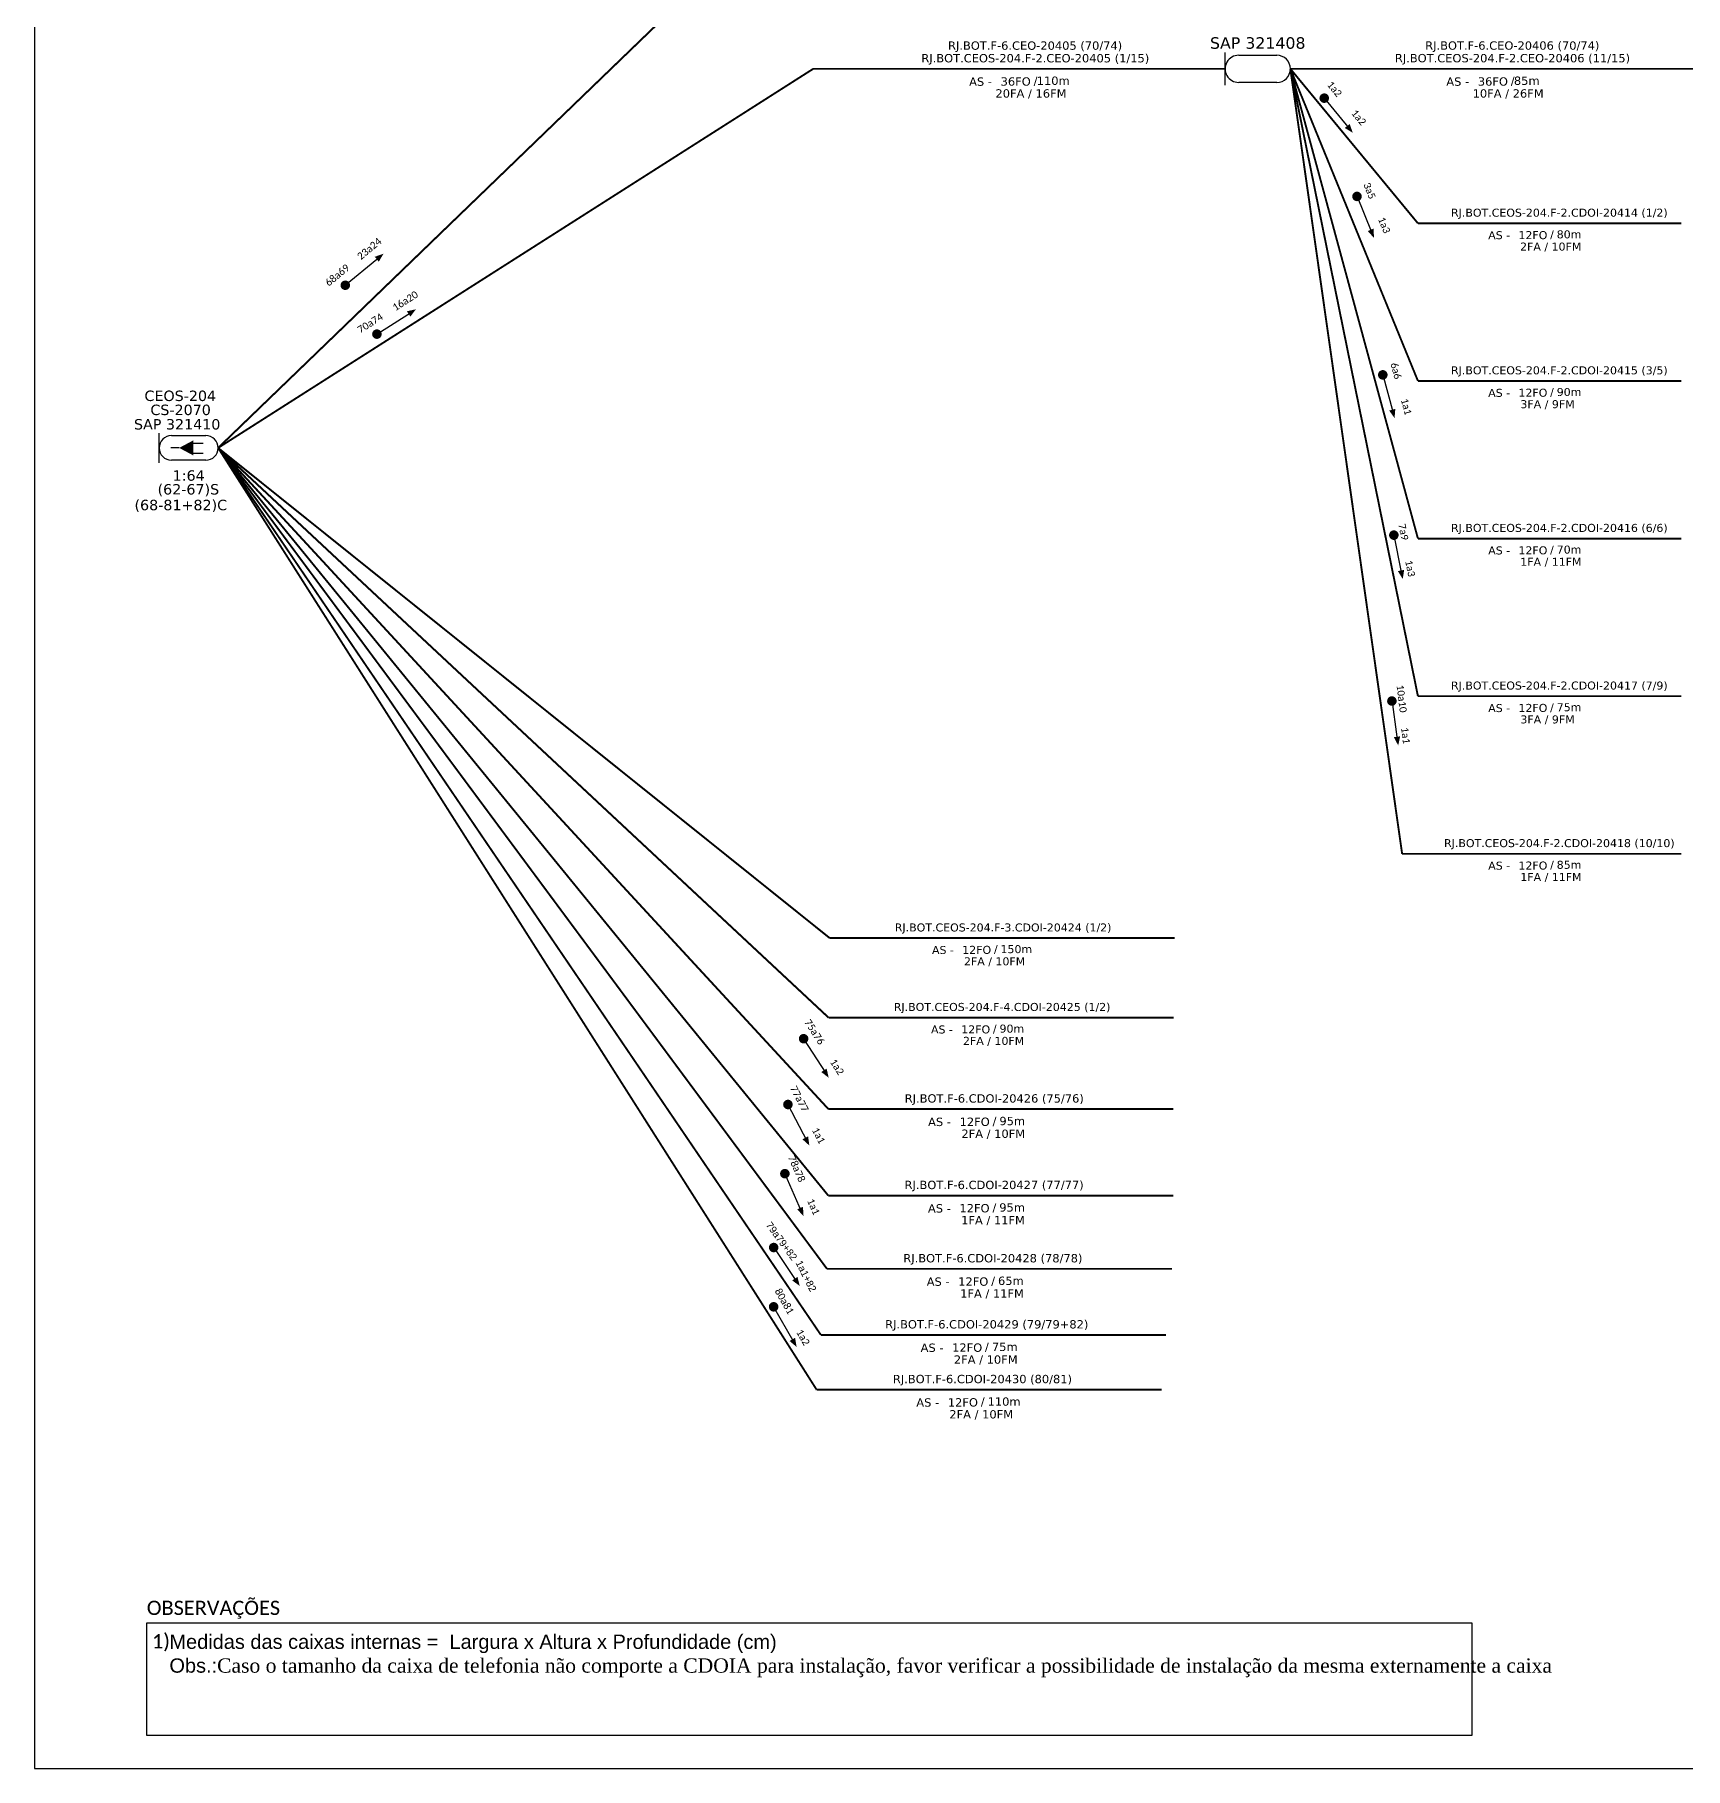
# Model space of a CAD drawing. Header units: metres. Extents: x -1286 to 457, y -500 to 94.
# Drawn here: x -1286.1 to -939.4, y -499.8 to -135.8 of the extents above; entities that cross this region are included whole.
import ezdxf
from ezdxf.enums import TextEntityAlignment as Align

# ---------------------------------------------------------------- set-up
doc = ezdxf.new("R2010")
doc.units = ezdxf.units.M
for name, color, linetype in [('20.4-CEOS', 1, 'Continuous'), ('CABO OPTICO EXISTENTE', 5, 'Continuous'), ('CAP a instalar', 1, 'Continuous'), ('SETA', 7, 'Continuous')]:
    doc.layers.add(name, color=color, linetype=linetype)
doc.layers.add('40.1-ETIQUETAS', color=1, linetype='Continuous', lineweight=20)
doc.styles.add('ARIAL', font='arial.ttf')
doc.styles.add('siredit', font='verdana.ttf')
doc.styles.add('WMF-Calibri0', font='calibri.ttf')
doc.linetypes.add('FENCELINE1', pattern='A,0.25,-0.1,[133,ltypeshp.shx,S=0.1,R=0,X=-0.1,Y=0],-0.1,1', length=1.45)

# ---------------------------------------------------------------- blocks, each defined once
blk = doc.blocks.new('ETIQUETA_RS5F')
at = {"layer": '40.1-ETIQUETAS', "color": 0, "style": 'siredit'}
blk.add_text('/', height=1.5, dxfattribs=at).set_placement((1.58, -1.95), align=Align.MIDDLE_RIGHT)
for tag, p in [('ETIQUETA_R_PRIMARIA', (1.21, 4.1)), ('ETIQUETA_R_SECUNDARIA', (1.21, 2.1)), ('F_ATIVAS/F_MORTAS', (1.14, -4.24))]:
    blk.add_attdef(tag, text='', height=1.5, dxfattribs=at).set_placement(p, align=Align.MIDDLE_CENTER)
for tag, p in [('TIPO_CABO', (-6.58, -2.12)), ('CAP_CABO', (0.4, -2.09))]:
    blk.add_attdef(tag, text='', height=1.5, dxfattribs=at).set_placement(p, align=Align.MIDDLE_RIGHT)
blk.add_attdef('METROS', text='', height=1.5, dxfattribs=at).set_placement((2.14, -1.95), align=Align.MIDDLE_LEFT)
for tag, p in [('FUSÃO_1', (0.85, -8.39)), ('FUSÃO_2', (0.85, -10.6)), ('FUSÃO_3', (0.85, -12.93)), ('FUSÃO_4', (0.85, -15.14)), ('FUSÃO_5', (0.85, -17.16))]:
    blk.add_attdef(tag, text='', height=1.5, dxfattribs=at).set_placement(p, align=Align.CENTER)

msp = doc.modelspace()

# ---------------------------------------------------------------- linework, layer by layer
at = {"color": 0}
for p, q in [((-1262.5, -469.23), (-984.25, -469.23)), ((-1262.5, -492.93), (-1262.5, -469.23)), ((-984.25, -469.23), (-984.25, -492.93)), ((-984.25, -492.93), (-1262.5, -492.93))]:
    msp.add_line(p, q, dxfattribs=at)
msp.add_lwpolyline([(-1286.07, -499.81), (-445.07, -499.81), (-445.07, 94.19), (-1286.07, 94.19)], close=True)
at = {"color": 7}
for points, const_width in [([(-1015.58, -148.71, 1), (-1014.95, -149.49, 1)], 1), ([(-1008.57, -169.27, 1), (-1008.2, -170.2, 1)], 1), ([(-1003.1, -206.72, 1), (-1002.84, -207.69, 1)], 1), ([(-1000.75, -240.37, 1), (-1000.55, -241.35, 1)], 1), ([(-1001.12, -275.2, 1), (-1001, -276.19, 1)], 1), ([(-1124.86, -346.18, 1), (-1124.32, -347.02, 1)], 0.999), ([(-1128.12, -359.97, 1), (-1127.66, -360.86, 1)], 0.999), ([(-1128.73, -374.48, 1), (-1128.32, -375.4, 1)], 0.999), ([(-1131.16, -390.04, 1), (-1130.6, -390.86, 1)], 0.999), ([(-1131.14, -402.46, 1), (-1130.64, -403.33, 1)], 0.999)]:
    msp.add_lwpolyline(points, format="xyb", close=True, dxfattribs=dict(at, const_width=const_width))
at = {"const_width": 0.999}
for points in [[(-1221.23, -188.7, 1), (-1220.46, -188.07, 1)], [(-1214.62, -198.92, 1), (-1213.78, -198.38, 1)]]:
    msp.add_lwpolyline(points, format="xyb", close=True, dxfattribs=at)
at = {"layer": '20.4-CEOS', "color": 7}
for p, q in [((-1257.34, -219.96), (-1250.12, -219.96)), ((-1250.12, -225.12), (-1257.34, -225.12))]:
    msp.add_line(p, q, dxfattribs=at)
for points in [[(-1259.92, -225.65), (-1259.92, -219.43)], [(-1252.87, -221.52), (-1250.68, -221.52)], [(-1255.72, -222.54), (-1257.46, -222.54)], [(-1252.87, -223.66), (-1250.68, -223.66)]]:
    msp.add_lwpolyline(points, dxfattribs=at)
msp.add_lwpolyline([(-1255.72, -222.54, 0, 3.18, 0), (-1252.74, -222.54, 3.18, 3.18, 0)], format="xyseb", dxfattribs=at)
for centre, start, end in [((-1257.34, -222.54), 90, 270), ((-1250.12, -222.54), 270, 90)]:
    msp.add_arc(centre, 2.58, start, end, dxfattribs=at)
at = {"layer": 'CAP a instalar', "color": 7, "linetype": 'Continuous'}
for p, q in [((-1036.07, -146.38), (-1036.07, -139.51)), ((-1033.22, -140.1), (-1025.23, -140.1)), ((-1025.23, -145.79), (-1033.22, -145.8))]:
    msp.add_line(p, q, dxfattribs=at)
at = {"layer": 'CAP a instalar', "color": 7, "linetype": 'FENCELINE1', "ltscale": 12, "const_width": 0.4}
for points in [[(-1122.98, -102.36), (-1247.54, -222.54)], [(-1122.59, -142.95), (-1247.54, -222.54)], [(-1122.59, -142.95), (-1036.07, -142.95)], [(-1022.38, -142.94), (-995.59, -175.39)], [(-1022.38, -142.94), (-995.59, -208.48)], [(-1022.38, -142.94), (-995.59, -241.58)], [(-1022.38, -142.94), (-995.59, -274.67)], [(-1022.38, -142.94), (-998.91, -307.77)], [(-1022.38, -142.94), (-935.87, -142.94)], [(-995.59, -175.39), (-940.25, -175.39)], [(-995.59, -208.48), (-940.25, -208.48)], [(-1119.36, -342.17), (-1247.54, -222.54)], [(-1121.86, -420.3), (-1247.54, -222.54)], [(-1120.96, -408.81), (-1247.54, -222.54)], [(-1119.68, -394.93), (-1247.54, -222.54)], [(-1119.41, -379.54), (-1247.54, -222.54)], [(-1119.38, -361.38), (-1247.54, -222.54)], [(-1247.54, -222.54), (-1119.11, -325.47)], [(-995.59, -241.58), (-940.25, -241.58)], [(-995.59, -274.67), (-940.25, -274.67)], [(-998.91, -307.77), (-940.25, -307.77)], [(-1119.11, -325.47), (-1046.71, -325.47)], [(-1119.36, -342.17), (-1046.92, -342.17)], [(-1119.38, -361.38), (-1046.94, -361.38)], [(-1119.41, -379.54), (-1046.97, -379.54)], [(-1119.68, -394.93), (-1047.24, -394.93)], [(-1120.96, -408.81), (-1048.52, -408.81)], [(-1121.86, -420.3), (-1049.42, -420.3)]]:
    msp.add_lwpolyline(points, dxfattribs=at)
at = {"layer": 'CAP a instalar', "color": 7, "linetype": 'Continuous'}
for centre, start_param, end_param in [((-1033.22, -142.95), 6.283185, 9.424778), ((-1025.23, -142.95), 3.141593, 6.283185)]:
    msp.add_ellipse(centre, major_axis=(0, 2.85), ratio=1, start_param=start_param, end_param=end_param, dxfattribs=at)
at = {"layer": 'SETA', "color": 7}
for points in [[(-1015.47, -148.85), (-1010.01, -155.49)], [(-1008.51, -169.43), (-1005.27, -177.4)], [(-1003.06, -206.89), (-1000.81, -215.19)], [(-1000.72, -240.54), (-999.01, -248.96)], [(-1001.1, -275.37), (-999.99, -283.2)], [(-1124.59, -346.6), (-1119.96, -353.83)], [(-1127.89, -360.41), (-1123.93, -368.03)], [(-1128.52, -374.94), (-1125.08, -382.8)], [(-1130.88, -390.45), (-1126.07, -397.56)], [(-1130.89, -402.89), (-1126.64, -410.35)]]:
    msp.add_lwpolyline(points, dxfattribs=at)
at = {"layer": 'SETA'}
for points in [[(-1220.84, -188.39), (-1214.22, -182.92)], [(-1214.2, -198.65), (-1206.95, -194.05)]]:
    msp.add_lwpolyline(points, dxfattribs=at)
at = {"layer": 'SETA', "color": 7}
for points in [[(-1009.92, -154.53), (-1009.28, -156.36), (-1010.95, -155.37)], [(-1004.9, -176.5), (-1004.82, -178.45), (-1006.13, -177)], [(-1000.34, -214.35), (-1000.5, -216.29), (-1001.62, -214.7)], [(-998.48, -248.15), (-998.78, -250.08), (-999.79, -248.42)], [(-999.33, -283.11), (-999.73, -285.02), (-1000.65, -283.3)], [(-1119.76, -352.88), (-1119.33, -354.78), (-1120.88, -353.6)], [(-1123.65, -367.1), (-1123.39, -369.03), (-1124.83, -367.72)], [(-1124.73, -381.9), (-1124.61, -383.84), (-1125.95, -382.43)], [(-1125.89, -396.61), (-1125.42, -398.5), (-1126.99, -397.36)], [(-1126.39, -409.41), (-1126.06, -411.33), (-1127.54, -410.07)]]:
    msp.add_solid(points, dxfattribs=at)
at = {"layer": 'SETA'}
for points in [[(-1214.65, -182.41), (-1212.81, -181.76), (-1213.8, -183.44)], [(-1207.9, -193.85), (-1206, -193.43), (-1207.18, -194.97)]]:
    msp.add_solid(points, dxfattribs=at)

# ---------------------------------------------------------------- block references
at = {"layer": 'CAP a instalar', "color": 7, "linetype": 'FENCELINE1', "ltscale": 7}
ref = msp.add_blockref('ETIQUETA_RS5F', (-1077.32, -143.16), dxfattribs=dict(at, xscale=1.166399984999771, yscale=1.166399984999771, zscale=1.166399984999771))
ref.add_attrib('ETIQUETA_R_PRIMARIA', 'RJ.BOT.F-6.CEO-20405 (70/74)', dxfattribs={"layer": '40.1-ETIQUETAS', "color": 0, "height": 1.7496, "style": 'siredit'}).set_placement((-1075.98, -138.06), align=Align.MIDDLE_CENTER)
ref.add_attrib('ETIQUETA_R_SECUNDARIA', 'RJ.BOT.CEOS-204.F-2.CEO-20405 (1/15)', dxfattribs={"layer": '40.1-ETIQUETAS', "color": 0, "height": 1.7496, "style": 'siredit'}).set_placement((-1075.94, -140.71), align=Align.MIDDLE_CENTER)
ref.add_attrib('TIPO_CABO', 'AS -', dxfattribs={"layer": '40.1-ETIQUETAS', "color": 0, "height": 1.75, "style": 'siredit'}).set_placement((-1085.04, -145.63), align=Align.MIDDLE_RIGHT)
ref.add_attrib('CAP_CABO', '36FO', dxfattribs={"layer": '40.1-ETIQUETAS', "color": 0, "height": 1.75, "style": 'siredit'}).set_placement((-1076.9, -145.6), align=Align.MIDDLE_RIGHT)
ref.add_attrib('METROS', '110m', dxfattribs={"layer": '40.1-ETIQUETAS', "color": 0, "height": 1.75, "style": 'siredit'}).set_placement((-1075.65, -145.44), align=Align.MIDDLE_LEFT)
ref.add_attrib('F_ATIVAS/F_MORTAS', '20FA / 16FM', dxfattribs={"layer": '40.1-ETIQUETAS', "color": 0, "height": 1.7496, "style": 'siredit'}).set_placement((-1076.85, -148.11), align=Align.MIDDLE_CENTER)
ref = msp.add_blockref('ETIQUETA_RS5F', (-977.12, -143.16), dxfattribs=dict(at, xscale=1.166399984999771, yscale=1.166399984999771, zscale=1.166399984999771))
ref.add_attrib('ETIQUETA_R_PRIMARIA', 'RJ.BOT.F-6.CEO-20406 (70/74)', dxfattribs={"layer": '40.1-ETIQUETAS', "color": 0, "height": 1.7496, "style": 'siredit'}).set_placement((-975.78, -138.05), align=Align.MIDDLE_CENTER)
ref.add_attrib('ETIQUETA_R_SECUNDARIA', 'RJ.BOT.CEOS-204.F-2.CEO-20406 (11/15)', dxfattribs={"layer": '40.1-ETIQUETAS', "color": 0, "height": 1.7496, "style": 'siredit'}).set_placement((-975.74, -140.7), align=Align.MIDDLE_CENTER)
ref.add_attrib('TIPO_CABO', 'AS -', dxfattribs={"layer": '40.1-ETIQUETAS', "color": 0, "height": 1.75, "style": 'siredit'}).set_placement((-984.84, -145.62), align=Align.MIDDLE_RIGHT)
ref.add_attrib('CAP_CABO', '36FO', dxfattribs={"layer": '40.1-ETIQUETAS', "color": 0, "height": 1.75, "style": 'siredit'}).set_placement((-976.69, -145.6), align=Align.MIDDLE_RIGHT)
ref.add_attrib('METROS', '85m', dxfattribs={"layer": '40.1-ETIQUETAS', "color": 0, "height": 1.75, "style": 'siredit'}).set_placement((-975.44, -145.44), align=Align.MIDDLE_LEFT)
ref.add_attrib('F_ATIVAS/F_MORTAS', '10FA / 26FM', dxfattribs={"layer": '40.1-ETIQUETAS', "color": 0, "height": 1.7496, "style": 'siredit'}).set_placement((-976.65, -148.11), align=Align.MIDDLE_CENTER)
ref = msp.add_blockref('ETIQUETA_RS5F', (-968.82, -175.51), dxfattribs=dict(at, xscale=1.120210545592906, yscale=1.120210545592906, zscale=1.120210545592906))
ref.add_attrib('ETIQUETA_R_SECUNDARIA', 'RJ.BOT.CEOS-204.F-2.CDOI-20414 (1/2)', dxfattribs={"layer": 'CABO OPTICO EXISTENTE', "color": 0, "height": 1.6803, "style": 'siredit'}).set_placement((-965.9, -173.15), align=Align.MIDDLE_CENTER)
ref.add_attrib('TIPO_CABO', 'AS -', dxfattribs={"layer": '40.1-ETIQUETAS', "color": 0, "height": 1.68, "style": 'siredit'}).set_placement((-976.23, -177.88), align=Align.MIDDLE_RIGHT)
ref.add_attrib('CAP_CABO', '12FO', dxfattribs={"layer": '40.1-ETIQUETAS', "color": 0, "height": 1.68, "style": 'siredit'}).set_placement((-968.41, -177.86), align=Align.MIDDLE_RIGHT)
ref.add_attrib('METROS', '80m', dxfattribs={"layer": '40.1-ETIQUETAS', "color": 0, "height": 1.68, "style": 'siredit'}).set_placement((-966.45, -177.7), align=Align.MIDDLE_LEFT)
ref.add_attrib('F_ATIVAS/F_MORTAS', '2FA / 10FM', dxfattribs={"layer": '40.1-ETIQUETAS', "color": 0, "height": 1.68, "style": 'siredit'}).set_placement((-967.71, -180.27), align=Align.MIDDLE_CENTER)
ref = msp.add_blockref('ETIQUETA_RS5F', (-968.82, -208.61), dxfattribs=dict(at, xscale=1.120210545592906, yscale=1.120210545592906, zscale=1.120210545592906))
ref.add_attrib('ETIQUETA_R_SECUNDARIA', 'RJ.BOT.CEOS-204.F-2.CDOI-20415 (3/5)', dxfattribs={"layer": 'CABO OPTICO EXISTENTE', "color": 0, "height": 1.6803, "style": 'siredit'}).set_placement((-965.9, -206.25), align=Align.MIDDLE_CENTER)
ref.add_attrib('TIPO_CABO', 'AS -', dxfattribs={"layer": '40.1-ETIQUETAS', "color": 0, "height": 1.68, "style": 'siredit'}).set_placement((-976.23, -210.98), align=Align.MIDDLE_RIGHT)
ref.add_attrib('CAP_CABO', '12FO', dxfattribs={"layer": '40.1-ETIQUETAS', "color": 0, "height": 1.68, "style": 'siredit'}).set_placement((-968.41, -210.95), align=Align.MIDDLE_RIGHT)
ref.add_attrib('METROS', '90m', dxfattribs={"layer": '40.1-ETIQUETAS', "color": 0, "height": 1.68, "style": 'siredit'}).set_placement((-966.45, -210.8), align=Align.MIDDLE_LEFT)
ref.add_attrib('F_ATIVAS/F_MORTAS', '3FA / 9FM', dxfattribs={"layer": '40.1-ETIQUETAS', "color": 0, "height": 1.68, "style": 'siredit'}).set_placement((-968.38, -213.36), align=Align.MIDDLE_CENTER)
ref = msp.add_blockref('ETIQUETA_RS5F', (-968.82, -241.7), dxfattribs=dict(at, xscale=1.120210545592906, yscale=1.120210545592906, zscale=1.120210545592906))
ref.add_attrib('ETIQUETA_R_SECUNDARIA', 'RJ.BOT.CEOS-204.F-2.CDOI-20416 (6/6)', dxfattribs={"layer": 'CABO OPTICO EXISTENTE', "color": 0, "height": 1.6803, "style": 'siredit'}).set_placement((-965.9, -239.34), align=Align.MIDDLE_CENTER)
ref.add_attrib('TIPO_CABO', 'AS -', dxfattribs={"layer": '40.1-ETIQUETAS', "color": 0, "height": 1.68, "style": 'siredit'}).set_placement((-976.23, -244.07), align=Align.MIDDLE_RIGHT)
ref.add_attrib('CAP_CABO', '12FO', dxfattribs={"layer": '40.1-ETIQUETAS', "color": 0, "height": 1.68, "style": 'siredit'}).set_placement((-968.41, -244.05), align=Align.MIDDLE_RIGHT)
ref.add_attrib('METROS', '70m', dxfattribs={"layer": '40.1-ETIQUETAS', "color": 0, "height": 1.68, "style": 'siredit'}).set_placement((-966.45, -243.89), align=Align.MIDDLE_LEFT)
ref.add_attrib('F_ATIVAS/F_MORTAS', '1FA / 11FM', dxfattribs={"layer": '40.1-ETIQUETAS', "color": 0, "height": 1.68, "style": 'siredit'}).set_placement((-967.67, -246.46), align=Align.MIDDLE_CENTER)
ref = msp.add_blockref('ETIQUETA_RS5F', (-968.82, -274.8), dxfattribs=dict(at, xscale=1.120210545592906, yscale=1.120210545592906, zscale=1.120210545592906))
ref.add_attrib('ETIQUETA_R_SECUNDARIA', 'RJ.BOT.CEOS-204.F-2.CDOI-20417 (7/9)', dxfattribs={"layer": 'CABO OPTICO EXISTENTE', "color": 0, "height": 1.6803, "style": 'siredit'}).set_placement((-965.9, -272.44), align=Align.MIDDLE_CENTER)
ref.add_attrib('TIPO_CABO', 'AS -', dxfattribs={"layer": '40.1-ETIQUETAS', "color": 0, "height": 1.68, "style": 'siredit'}).set_placement((-976.23, -277.17), align=Align.MIDDLE_RIGHT)
ref.add_attrib('CAP_CABO', '12FO', dxfattribs={"layer": '40.1-ETIQUETAS', "color": 0, "height": 1.68, "style": 'siredit'}).set_placement((-968.41, -277.14), align=Align.MIDDLE_RIGHT)
ref.add_attrib('METROS', '75m', dxfattribs={"layer": '40.1-ETIQUETAS', "color": 0, "height": 1.68, "style": 'siredit'}).set_placement((-966.45, -276.99), align=Align.MIDDLE_LEFT)
ref.add_attrib('F_ATIVAS/F_MORTAS', '3FA / 9FM', dxfattribs={"layer": '40.1-ETIQUETAS', "color": 0, "height": 1.68, "style": 'siredit'}).set_placement((-968.38, -279.55), align=Align.MIDDLE_CENTER)
ref = msp.add_blockref('ETIQUETA_RS5F', (-968.82, -307.89), dxfattribs=dict(at, xscale=1.120210545592906, yscale=1.120210545592906, zscale=1.120210545592906))
ref.add_attrib('ETIQUETA_R_SECUNDARIA', 'RJ.BOT.CEOS-204.F-2.CDOI-20418 (10/10)', dxfattribs={"layer": 'CABO OPTICO EXISTENTE', "color": 0, "height": 1.6803, "style": 'siredit'}).set_placement((-965.9, -305.53), align=Align.MIDDLE_CENTER)
ref.add_attrib('TIPO_CABO', 'AS -', dxfattribs={"layer": '40.1-ETIQUETAS', "color": 0, "height": 1.68, "style": 'siredit'}).set_placement((-976.23, -310.26), align=Align.MIDDLE_RIGHT)
ref.add_attrib('CAP_CABO', '12FO', dxfattribs={"layer": '40.1-ETIQUETAS', "color": 0, "height": 1.68, "style": 'siredit'}).set_placement((-968.41, -310.24), align=Align.MIDDLE_RIGHT)
ref.add_attrib('METROS', '85m', dxfattribs={"layer": '40.1-ETIQUETAS', "color": 0, "height": 1.68, "style": 'siredit'}).set_placement((-966.45, -310.08), align=Align.MIDDLE_LEFT)
ref.add_attrib('F_ATIVAS/F_MORTAS', '1FA / 11FM', dxfattribs={"layer": '40.1-ETIQUETAS', "color": 0, "height": 1.68, "style": 'siredit'}).set_placement((-967.66, -312.65), align=Align.MIDDLE_CENTER)
ref = msp.add_blockref('ETIQUETA_RS5F', (-1085.62, -325.6), dxfattribs=dict(at, xscale=1.120210545592906, yscale=1.120210545592906, zscale=1.120210545592906))
ref.add_attrib('ETIQUETA_R_SECUNDARIA', 'RJ.BOT.CEOS-204.F-3.CDOI-20424 (1/2)', dxfattribs={"layer": 'CABO OPTICO EXISTENTE', "color": 0, "height": 1.6803, "style": 'siredit'}).set_placement((-1082.7, -323.24), align=Align.MIDDLE_CENTER)
ref.add_attrib('TIPO_CABO', 'AS -', dxfattribs={"layer": '40.1-ETIQUETAS', "color": 0, "height": 1.68, "style": 'siredit'}).set_placement((-1093.03, -327.97), align=Align.MIDDLE_RIGHT)
ref.add_attrib('CAP_CABO', '12FO', dxfattribs={"layer": '40.1-ETIQUETAS', "color": 0, "height": 1.68, "style": 'siredit'}).set_placement((-1085.21, -327.94), align=Align.MIDDLE_RIGHT)
ref.add_attrib('METROS', '150m', dxfattribs={"layer": '40.1-ETIQUETAS', "color": 0, "height": 1.68, "style": 'siredit'}).set_placement((-1083.25, -327.79), align=Align.MIDDLE_LEFT)
ref.add_attrib('F_ATIVAS/F_MORTAS', '2FA / 10FM', dxfattribs={"layer": '40.1-ETIQUETAS', "color": 0, "height": 1.68, "style": 'siredit'}).set_placement((-1084.49, -330.35), align=Align.MIDDLE_CENTER)
ref = msp.add_blockref('ETIQUETA_RS5F', (-1085.83, -342.29), dxfattribs=dict(at, xscale=1.120210545592906, yscale=1.120210545592906, zscale=1.120210545592906))
ref.add_attrib('ETIQUETA_R_SECUNDARIA', 'RJ.BOT.CEOS-204.F-4.CDOI-20425 (1/2)', dxfattribs={"layer": 'CABO OPTICO EXISTENTE', "color": 0, "height": 1.6803, "style": 'siredit'}).set_placement((-1082.91, -339.93), align=Align.MIDDLE_CENTER)
ref.add_attrib('TIPO_CABO', 'AS -', dxfattribs={"layer": '40.1-ETIQUETAS', "color": 0, "height": 1.68, "style": 'siredit'}).set_placement((-1093.24, -344.66), align=Align.MIDDLE_RIGHT)
ref.add_attrib('CAP_CABO', '12FO', dxfattribs={"layer": '40.1-ETIQUETAS', "color": 0, "height": 1.68, "style": 'siredit'}).set_placement((-1085.42, -344.64), align=Align.MIDDLE_RIGHT)
ref.add_attrib('METROS', '90m', dxfattribs={"layer": '40.1-ETIQUETAS', "color": 0, "height": 1.68, "style": 'siredit'}).set_placement((-1083.46, -344.48), align=Align.MIDDLE_LEFT)
ref.add_attrib('F_ATIVAS/F_MORTAS', '2FA / 10FM', dxfattribs={"layer": '40.1-ETIQUETAS', "color": 0, "height": 1.68, "style": 'siredit'}).set_placement((-1084.7, -347.05), align=Align.MIDDLE_CENTER)
ref = msp.add_blockref('ETIQUETA_RS5F', (-1085.94, -361.6), dxfattribs=dict(at, xscale=1.166399984998861, yscale=1.166399984998861, zscale=1.166399984998861))
ref.add_attrib('ETIQUETA_R_SECUNDARIA', 'RJ.BOT.F-6.CDOI-20426 (75/76)', dxfattribs={"layer": 'CABO OPTICO EXISTENTE', "color": 0, "height": 1.7496, "style": 'siredit'}).set_placement((-1084.56, -359.14), align=Align.MIDDLE_CENTER)
ref.add_attrib('TIPO_CABO', 'AS -', dxfattribs={"layer": '40.1-ETIQUETAS', "color": 0, "height": 1.75, "style": 'siredit'}).set_placement((-1093.66, -364.06), align=Align.MIDDLE_RIGHT)
ref.add_attrib('CAP_CABO', '12FO', dxfattribs={"layer": '40.1-ETIQUETAS', "color": 0, "height": 1.75, "style": 'siredit'}).set_placement((-1085.51, -364.04), align=Align.MIDDLE_RIGHT)
ref.add_attrib('METROS', '95m', dxfattribs={"layer": '40.1-ETIQUETAS', "color": 0, "height": 1.75, "style": 'siredit'}).set_placement((-1083.48, -363.88), align=Align.MIDDLE_LEFT)
ref.add_attrib('F_ATIVAS/F_MORTAS', '2FA / 10FM', dxfattribs={"layer": '40.1-ETIQUETAS', "color": 0, "height": 1.75, "style": 'siredit'}).set_placement((-1084.77, -366.55), align=Align.MIDDLE_CENTER)
ref = msp.add_blockref('ETIQUETA_RS5F', (-1085.97, -379.75), dxfattribs=dict(at, xscale=1.166399984998861, yscale=1.166399984998861, zscale=1.166399984998861))
ref.add_attrib('ETIQUETA_R_SECUNDARIA', 'RJ.BOT.F-6.CDOI-20427 (77/77)', dxfattribs={"layer": 'CABO OPTICO EXISTENTE', "color": 0, "height": 1.7496, "style": 'siredit'}).set_placement((-1084.59, -377.3), align=Align.MIDDLE_CENTER)
ref.add_attrib('TIPO_CABO', 'AS -', dxfattribs={"layer": '40.1-ETIQUETAS', "color": 0, "height": 1.75, "style": 'siredit'}).set_placement((-1093.69, -382.22), align=Align.MIDDLE_RIGHT)
ref.add_attrib('CAP_CABO', '12FO', dxfattribs={"layer": '40.1-ETIQUETAS', "color": 0, "height": 1.75, "style": 'siredit'}).set_placement((-1085.55, -382.19), align=Align.MIDDLE_RIGHT)
ref.add_attrib('METROS', '95m', dxfattribs={"layer": '40.1-ETIQUETAS', "color": 0, "height": 1.75, "style": 'siredit'}).set_placement((-1083.51, -382.03), align=Align.MIDDLE_LEFT)
ref.add_attrib('F_ATIVAS/F_MORTAS', '1FA / 11FM', dxfattribs={"layer": '40.1-ETIQUETAS', "color": 0, "height": 1.75, "style": 'siredit'}).set_placement((-1084.82, -384.7), align=Align.MIDDLE_CENTER)
ref = msp.add_blockref('ETIQUETA_RS5F', (-1086.23, -395.15), dxfattribs=dict(at, xscale=1.166399984998861, yscale=1.166399984998861, zscale=1.166399984998861))
ref.add_attrib('ETIQUETA_R_SECUNDARIA', 'RJ.BOT.F-6.CDOI-20428 (78/78)', dxfattribs={"layer": 'CABO OPTICO EXISTENTE', "color": 0, "height": 1.7496, "style": 'siredit'}).set_placement((-1084.85, -392.69), align=Align.MIDDLE_CENTER)
ref.add_attrib('TIPO_CABO', 'AS -', dxfattribs={"layer": '40.1-ETIQUETAS', "color": 0, "height": 1.75, "style": 'siredit'}).set_placement((-1093.95, -397.61), align=Align.MIDDLE_RIGHT)
ref.add_attrib('CAP_CABO', '12FO', dxfattribs={"layer": '40.1-ETIQUETAS', "color": 0, "height": 1.75, "style": 'siredit'}).set_placement((-1085.81, -397.59), align=Align.MIDDLE_RIGHT)
ref.add_attrib('METROS', '65m', dxfattribs={"layer": '40.1-ETIQUETAS', "color": 0, "height": 1.75, "style": 'siredit'}).set_placement((-1083.77, -397.43), align=Align.MIDDLE_LEFT)
ref.add_attrib('F_ATIVAS/F_MORTAS', '1FA / 11FM', dxfattribs={"layer": '40.1-ETIQUETAS', "color": 0, "height": 1.75, "style": 'siredit'}).set_placement((-1085.03, -400.1), align=Align.MIDDLE_CENTER)
ref = msp.add_blockref('ETIQUETA_RS5F', (-1088.42, -420.52), dxfattribs=dict(at, xscale=1.166399984998861, yscale=1.166399984998861, zscale=1.166399984998861))
ref.add_attrib('ETIQUETA_R_SECUNDARIA', 'RJ.BOT.F-6.CDOI-20430 (80/81)', dxfattribs={"layer": 'CABO OPTICO EXISTENTE', "color": 0, "height": 1.7496, "style": 'siredit'}).set_placement((-1087.04, -418.06), align=Align.MIDDLE_CENTER)
ref.add_attrib('TIPO_CABO', 'AS -', dxfattribs={"layer": '40.1-ETIQUETAS', "color": 0, "height": 1.75, "style": 'siredit'}).set_placement((-1096.14, -422.98), align=Align.MIDDLE_RIGHT)
ref.add_attrib('CAP_CABO', '12FO', dxfattribs={"layer": '40.1-ETIQUETAS', "color": 0, "height": 1.75, "style": 'siredit'}).set_placement((-1087.99, -422.96), align=Align.MIDDLE_RIGHT)
ref.add_attrib('METROS', '110m', dxfattribs={"layer": '40.1-ETIQUETAS', "color": 0, "height": 1.75, "style": 'siredit'}).set_placement((-1085.96, -422.79), align=Align.MIDDLE_LEFT)
ref.add_attrib('F_ATIVAS/F_MORTAS', '2FA / 10FM', dxfattribs={"layer": '40.1-ETIQUETAS', "color": 0, "height": 1.75, "style": 'siredit'}).set_placement((-1087.3, -425.47), align=Align.MIDDLE_CENTER)

# ---------------------------------------------------------------- texts
at = {"color": 7, "style": 'ARIAL'}
for s, rotation, p in [('79a79+', 306.3852, (-1132.61, -385.75)), ('82', 306.3852, (-1128.4, -391.46)), ('1a1+', 296.6099, (-1126.32, -393.64)), ('82', 296.6099, (-1124.21, -397.84))]:
    msp.add_text(s, height=1.498, rotation=rotation, dxfattribs=at).set_placement(p)
at = {"style": 'WMF-Calibri0'}
msp.add_text('OBSERVAÇÕES', height=3, dxfattribs=at).set_placement((-1262.52, -467.61))
at = {"color": 7, "attachment_point": 5}
for s, insert, char_height, width, rotation in [('\\C8;\\fCalibri|b0|i0|c0|p34;1a2', (-1013.1, -147.19), 1.5, 25.3588, 309.4148), ('\\C8;\\fCalibri|b0|i0|c0|p34;1a2', (-1008.01, -153.16), 1.5, 25.3588, 309.4148), ('\\C8;\\fCalibri|b0|i0|c0|p34;3a5', (-1005.75, -168.56), 1.5, 25.3588, 292.1571), ('\\C8;\\fCalibri|b0|i0|c0|p34;1a3', (-1002.67, -175.77), 1.5, 25.3588, 292.1571), ('\\C8;\\fCalibri|b0|i0|c0|p34;6a6', (-1000.21, -206.36), 1.5, 25.3588, 285.1182), ('\\C8;\\fCalibri|b0|i0|c0|p34;1a1', (-998.03, -213.89), 1.5, 25.3588, 285.1182), ('\\C8;\\fCalibri|b0|i0|c0|p34;7a9', (-998.64, -240.19), 1.5, 25.3588, 281.4174), ('\\C8;\\fCalibri|b0|i0|c0|p34;1a3', (-997.21, -247.85), 1.5, 25.3588, 281.4174), ('\\C8;\\fCalibri|b0|i0|c0|p34;10a10', (-999, -275.19), 1.5, 25.3588, 276.8945), ('\\C8;\\fCalibri|b0|i0|c0|p34;1a1', (-998.18, -282.94), 1.5, 25.3588, 276.8945), ('\\C7;\\fCalibri|b0|i0|c0|p34;75a76', (-1122.29, -345.18), 1.4978, 25.3213, 302.6464), ('\\C7;\\fCalibri|b0|i0|c0|p34;1a2', (-1117.58, -352.52), 1.4978, 25.3213, 302.6464), ('\\C7;\\fCalibri|b0|i0|c0|p34;77a77', (-1125.47, -359.21), 1.4978, 25.3213, 297.5001), ('\\C7;\\fCalibri|b0|i0|c0|p34;1a1', (-1121.45, -366.94), 1.4978, 25.3213, 297.5001), ('\\C7;\\fCalibri|b0|i0|c0|p34;78a78', (-1126.03, -373.9), 1.4978, 25.3213, 293.6688), ('\\C7;\\fCalibri|b0|i0|c0|p34;1a1', (-1122.53, -381.88), 1.4978, 25.3213, 293.6688), ('\\C7;\\fCalibri|b0|i0|c0|p34;80a81', (-1128.63, -401.74), 1.4978, 25.3213, 299.7037), ('\\C7;\\fCalibri|b0|i0|c0|p34;1a2', (-1124.71, -409.32), 1.4978, 25.3213, 299.7037)]:
    msp.add_mtext(s, dxfattribs=dict(at, insert=insert, char_height=char_height, width=width, rotation=rotation))
at = {"char_height": 1.4978, "width": 25.3213, "attachment_point": 5}
for s, insert, rotation in [('\\C7;\\fCalibri|b0|i0|c0|p34;23a24', (-1215.8, -180.72), 39.5162), ('\\C7;\\fCalibri|b0|i0|c0|p34;68a69', (-1222.53, -186.27), 39.5162), ('\\C7;\\fCalibri|b0|i0|c0|p34;16a20', (-1208.25, -191.67), 32.42), ('\\C7;\\fCalibri|b0|i0|c0|p34;70a74', (-1215.61, -196.34), 32.42)]:
    msp.add_mtext(s, dxfattribs=dict(at, insert=insert, rotation=rotation))
at = {"char_height": 3, "width": 277.1819, "attachment_point": 1}
for s, insert, style in [('1)', (-1261.44, -471.63), 'WMF-Calibri0'), ('Medidas das caixas internas =  Largura x Altura x Profundidade (cm)\\PObs.:{\\fTimes New Roman|b0|i0|c0|p16;Caso o tamanho da caixa de telefonia não comporte a CDOIA para instalação, favor verificar a possibilidade de instalação da mesma externamente a caixa}', (-1257.77, -471.72), 'ARIAL')]:
    msp.add_mtext(s, dxfattribs=dict(at, insert=insert, style=style))
at = {"layer": '20.4-CEOS', "color": 7, "style": 'siredit'}
msp.add_text('SAP 321408', height=2.413, rotation=0.0129, dxfattribs=at).set_placement((-1029.23, -136.31), align=Align.TOP_CENTER)
for s, height, p in [('CEOS-204', 2.183, (-1255.49, -210.51)), ('CS-2070', 2.183, (-1255.42, -213.46)), ('SAP 321410', 2.183, (-1256.14, -216.49)), ('1:64', 2.183, (-1253.73, -227.25)), ('(62-67)S', 2.183, (-1253.79, -230.14)), ('(68-81+82)C', 2.1826, (-1255.38, -233.44))]:
    msp.add_text(s, height=height, dxfattribs=at).set_placement(p, align=Align.TOP_CENTER)
at = {"layer": '40.1-ETIQUETAS', "color": 7, "style": 'siredit'}
for s, p in [('AS -', (-1095.23, -411.49)), ('12FO', (-1087.09, -411.46)), ('/', (-1085.71, -411.3))]:
    msp.add_text(s, height=1.75, dxfattribs=at).set_placement(p, align=Align.MIDDLE_RIGHT)
msp.add_text('75m', height=1.75, dxfattribs=at).set_placement((-1085.05, -411.3), align=Align.MIDDLE_LEFT)
msp.add_text('2FA / 10FM', height=1.75, dxfattribs=at).set_placement((-1086.35, -413.97), align=Align.MIDDLE_CENTER)
at = {"layer": 'CABO OPTICO EXISTENTE', "color": 7, "style": 'siredit'}
msp.add_text('RJ.BOT.F-6.CDOI-20429 (79/79+82)', height=1.7496, dxfattribs=at).set_placement((-1086.14, -406.57), align=Align.MIDDLE_CENTER)

doc.saveas('drawing.dxf')
